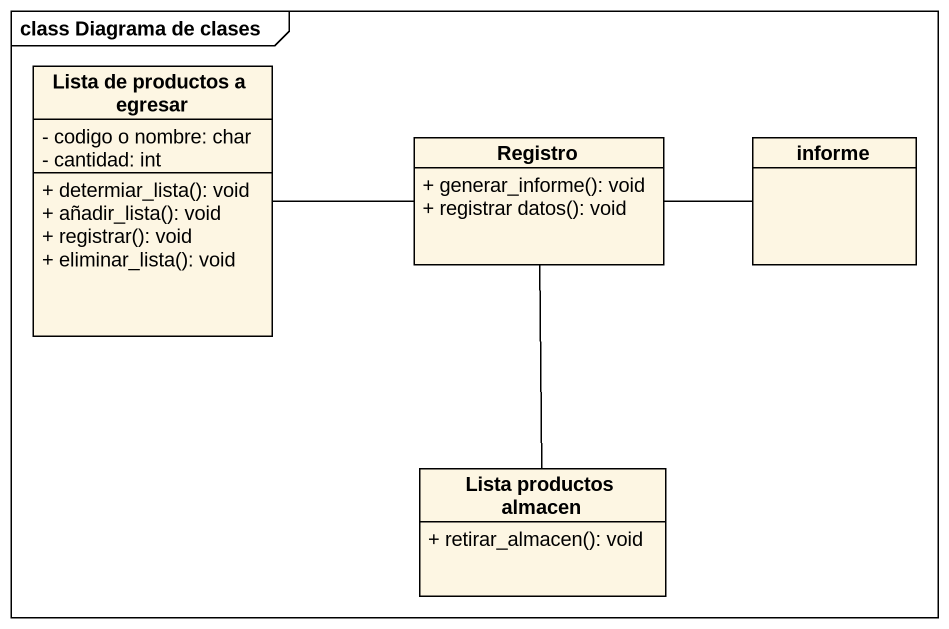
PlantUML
@startuml
mainframe class Diagrama de clases
hide circle
hide empty members
skinparam classAttributeIconSize 0
class "Lista de productos a egresar" as Lista_de_productos_a_egresar {
  - codigo o nombre: char
  - cantidad: int
  + determiar_lista(): void
  + añadir_lista(): void
  + registrar(): void
  + eliminar_lista(): void
}
class Registro {
  + generar_informe(): void
  + registrar datos(): void
}
class informe
class "Lista productos almacen" as Lista_productos_almacen {
  + retirar_almacen(): void
}
Lista_de_productos_a_egresar -right- Registro
Registro -right- informe
Registro -- Lista_productos_almacen
@enduml
